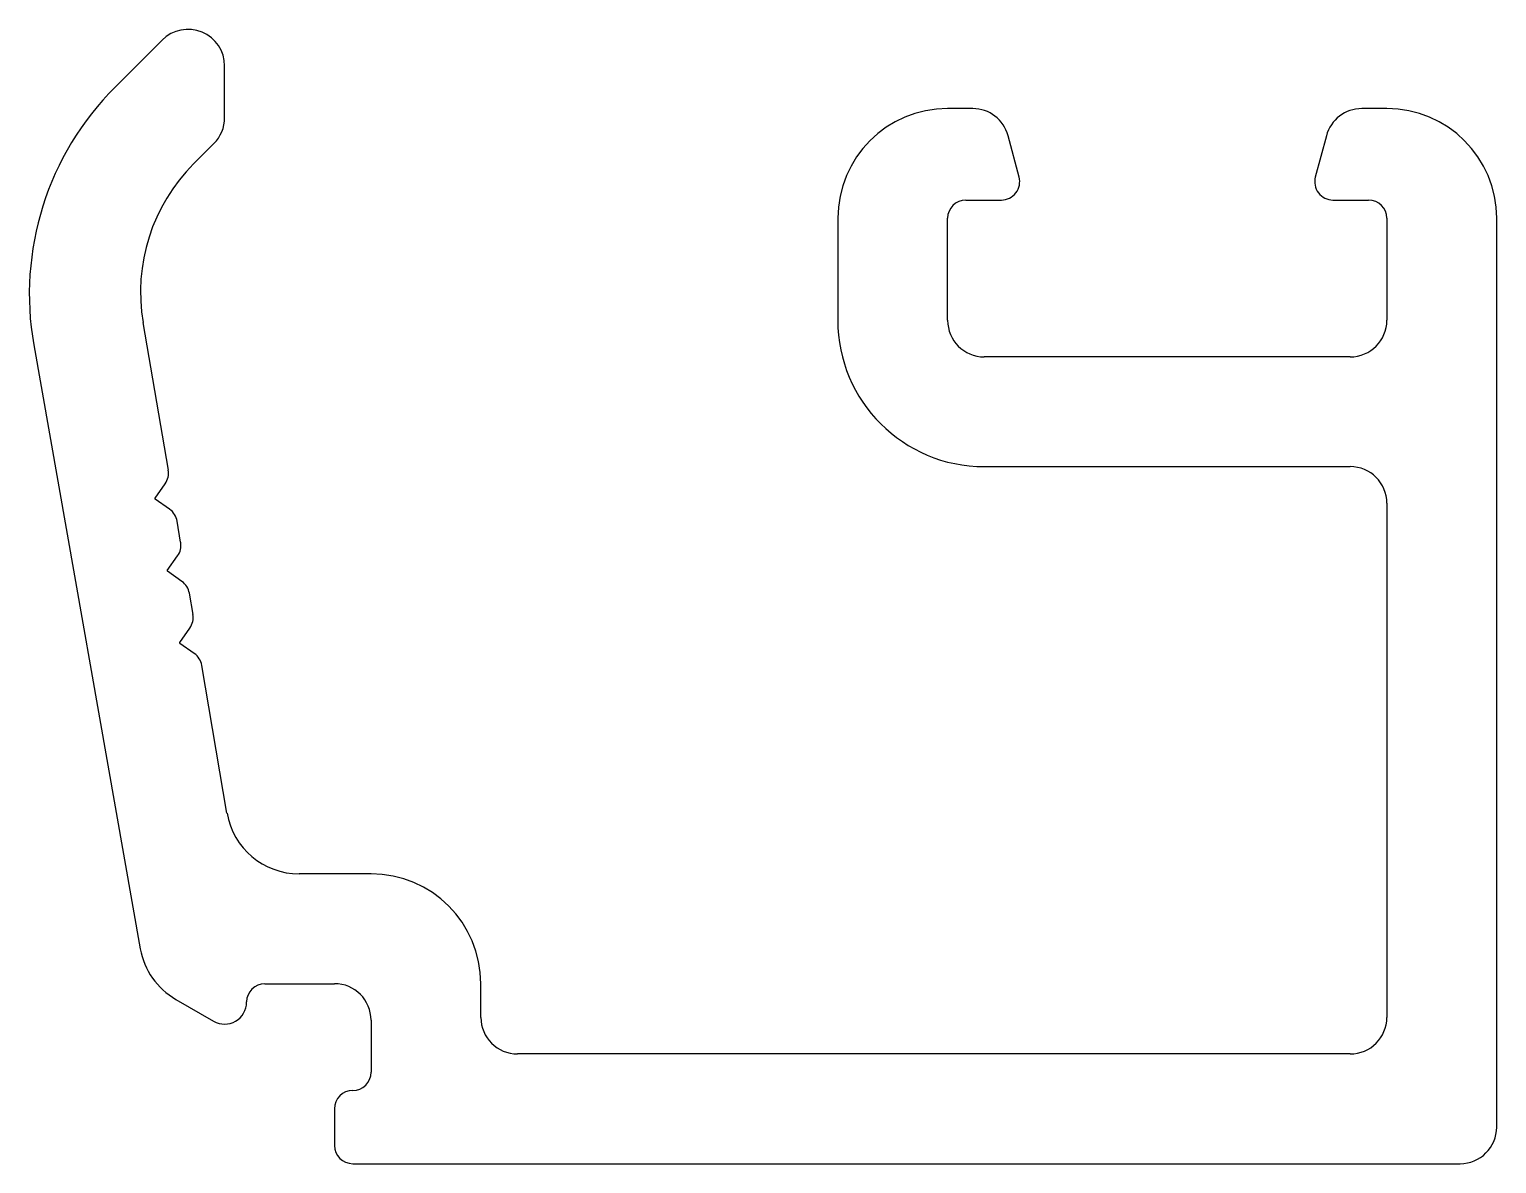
# Model space of a CAD drawing. Extents: x -9.5 to 10.5, y 7.4 to 22.9.
import ezdxf

# ---------------------------------------------------------------- set-up
doc = ezdxf.new("R2010")
doc.units = 0
doc.layers.get('0').update_dxf_attribs({"linetype": 'CONTINUOUS'})

msp = doc.modelspace()

# ---------------------------------------------------------------- linework, layer by layer
for p, q in [((-7.736, 22.789), (-8.378, 22.147)), ((-6.882, 21.728), (-6.882, 22.435)), ((3.336, 21.853), (2.993, 21.853)), ((8.993, 21.853), (8.65, 21.853)), ((3.97, 20.917), (3.819, 21.482)), ((8.167, 21.482), (8.015, 20.917)), ((-7.306, 21.098), (-7.029, 21.375)), ((3.243, 20.603), (3.728, 20.603)), ((8.257, 20.603), (8.743, 20.603)), ((1.493, 20.353), (1.493, 18.96)), ((2.993, 18.96), (2.993, 20.353)), ((8.993, 20.353), (8.993, 18.96)), ((10.493, 7.935), (10.493, 20.353)), ((-7.651, 16.912), (-7.996, 18.929)), ((-9.489, 18.624), (-8.034, 10.373)), ((8.493, 18.46), (3.493, 18.46)), ((3.493, 16.96), (8.493, 16.96)), ((-7.833, 16.528), (-7.694, 16.725)), ((-7.634, 16.377), (-7.831, 16.517)), ((8.993, 16.46), (8.993, 9.435)), ((-7.483, 15.926), (-7.532, 16.215)), ((-7.665, 15.542), (-7.525, 15.74)), ((-7.465, 15.391), (-7.663, 15.531)), ((-7.314, 14.941), (-7.363, 15.229)), ((-7.496, 14.557), (-7.356, 14.754)), ((-7.297, 14.406), (-7.494, 14.545)), ((-6.85, 12.227), (-7.195, 14.244)), ((-4.882, 11.395), (-5.864, 11.395)), ((-6.332, 9.895), (-5.382, 9.895)), ((-3.382, 9.435), (-3.382, 9.895)), ((-7.549, 9.68), (-7.032, 9.382)), ((-6.582, 9.642), (-6.582, 9.645)), ((-4.882, 9.395), (-4.882, 8.685)), ((8.493, 8.935), (-2.882, 8.935)), ((-5.382, 8.185), (-5.382, 7.685)), ((-5.132, 7.435), (9.993, 7.435))]:
    msp.add_line(p, q)
for centre, radius, start, end in [((-7.382, 22.435), 0.5, 0, 135), ((-5.55, 19.318), 4, 135, 190), ((2.993, 20.353), 1.5, 90, 180), ((3.336, 21.353), 0.5, 15, 90), ((8.65, 21.353), 0.5, 90, 165), ((8.993, 20.353), 1.5, 0, 90), ((-7.382, 21.728), 0.5, 315, 0), ((-5.554, 19.346), 2.477, 135, 189.7019), ((3.728, 20.853), 0.25, 270, 15), ((8.257, 20.853), 0.25, 165, 270), ((3.243, 20.353), 0.25, 90, 180), ((8.743, 20.353), 0.25, 360, 90), ((3.493, 18.96), 2, 180, 270), ((3.493, 18.96), 0.5, 180, 270), ((8.493, 18.96), 0.5, 270, 360), ((-7.898, 16.87), 0.25, 324.7019, 9.7019), ((8.493, 16.46), 0.5, 0, 90), ((-7.827, 16.523), 0.008, 144.7019, 234.7019), ((-7.778, 16.173), 0.25, 9.7019, 54.7019), ((-7.729, 15.884), 0.25, 324.7019, 9.7019), ((-7.658, 15.538), 0.008, 144.7019, 234.7019), ((-7.61, 15.187), 0.25, 9.7019, 54.7019), ((-7.561, 14.898), 0.25, 324.7019, 9.7019), ((-7.49, 14.552), 0.008, 144.7019, 234.7019), ((-7.441, 14.202), 0.25, 9.7019, 54.7019), ((-5.864, 12.395), 1, 189.7019, 270), ((-4.882, 9.895), 1.5, 0, 90), ((-7.049, 10.546), 1, 190, 240), ((-6.332, 9.645), 0.25, 90, 180), ((-5.382, 9.395), 0.5, 0, 90), ((-6.882, 9.642), 0.3, 240, 0), ((-2.882, 9.435), 0.5, 180, 270), ((8.493, 9.435), 0.5, 270, 0), ((-5.132, 8.685), 0.25, 270, 0), ((-5.132, 8.185), 0.25, 90, 180), ((9.993, 7.935), 0.5, 270, 0), ((-5.132, 7.685), 0.25, 180, 270)]:
    msp.add_arc(centre, radius, start, end)

doc.saveas('drawing.dxf')
